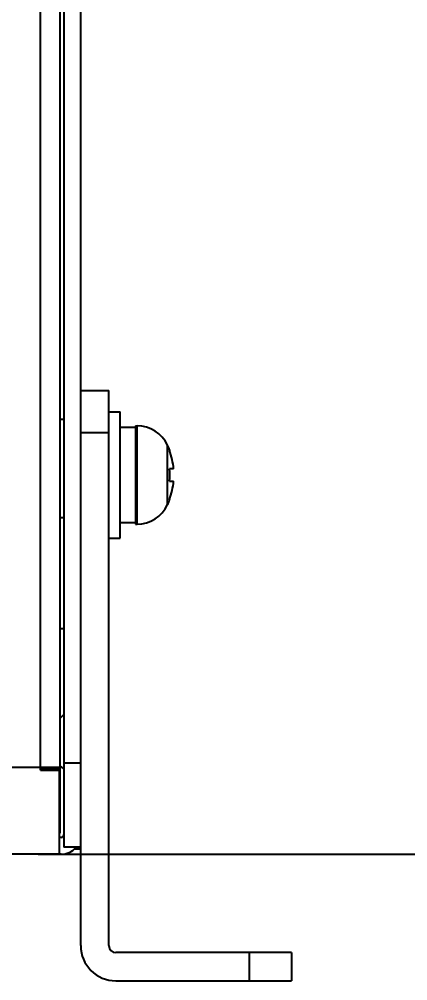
# Model space of a CAD drawing. Header units: millimetres. Extents: x 4086 to 8318, y 123 to 1549.
# Drawn here: x 7259 to 7286.6, y 972.8 to 1041.2 of the extents above; entities that cross this region are included whole.
import ezdxf

# ---------------------------------------------------------------- set-up
doc = ezdxf.new("R2010")
doc.units = ezdxf.units.MM
doc.layers.add('20_ALL_FEATURES', color=7, linetype='Continuous')
doc.layers.add('尺寸', color=3, linetype='Continuous')
doc.styles.get("Standard").update_dxf_attribs({"font": ''})
doc.styles.get('Standard').set_extended_font_data('SimSun')
doc.dimstyles.get("Standard").update_dxf_attribs({"dimscale": 6, "dimtxt": 5, "dimasz": 3, "dimexe": 0.18, "dimexo": 0.0625, "dimgap": 0.8, "dimtad": 1, "dimtoh": 1, "dimdec": 1, "dimzin": 0, "dimdsep": 46, "dimtxsty": 'Standard', "dimcen": 0.09, "dimclrd": 256, "dimclre": 256, "dimclrt": 256, "dimadec": 0, "dimazin": 2, "dimtfac": 1, "dimtdec": 1, "dimtofl": 0, "dimtmove": 0, "dimatfit": 3, "dimfxl": 0, "dimtolj": 1, "dimtzin": 0, "dimarcsym": 0})

# ---------------------------------------------------------------- blocks, each defined once
blk = doc.blocks.new('*D81')
at = {"layer": 'Defpoints', "color": 0}
for p in [(7260.416, 1111.814), (7373.981, 1111.814), (7259.967, 981.814)]:
    blk.add_point(p, dxfattribs=at)
at = {"layer": '尺寸', "lineweight": -2}
for p, q in [((7260.791, 1111.814), (7375.061, 1111.814)), ((7373.981, 999.814), (7373.981, 1093.814)), ((7260.342, 981.814), (7375.061, 981.814))]:
    blk.add_line(p, q, dxfattribs=at)
at = {"layer": '尺寸'}
for points in [[(7376.981, 1093.814), (7370.981, 1093.814), (7373.981, 1111.814)], [(7370.981, 999.814), (7376.981, 999.814), (7373.981, 981.814)]]:
    blk.add_solid(points, dxfattribs=at)
at = {"layer": '尺寸', "insert": (7354.181, 1046.814), "char_height": 30, "attachment_point": 5, "rotation": 90}
blk.add_mtext('\\A1;130.0', dxfattribs=at)

msp = doc.modelspace()

# ---------------------------------------------------------------- linework, layer by layer
at = {"layer": '20_ALL_FEATURES', "color": 7, "linetype": 'Continuous'}
for p, q in [((7262.166, 1111.314), (7262.166, 982.314)), ((7263.366, 975.314), (7263.366, 1111.314)), ((7261.916, 983.314), (7261.916, 1110.314)), ((7260.516, 987.814), (7260.516, 1105.814)), ((7263.366, 1014.814), (7265.366, 1014.814)), ((7265.366, 975.314), (7265.366, 1014.814)), ((7265.366, 1013.314), (7266.166, 1013.314)), ((7266.166, 1004.314), (7266.166, 1013.314)), ((7262.166, 1012.764), (7261.916, 1012.764)), ((7266.166, 1012.204), (7267.266, 1012.204)), ((7267.266, 1012.314), (7267.372, 1012.314)), ((7267.266, 1012.314), (7267.266, 1005.314)), ((7267.372, 1005.314), (7267.372, 1012.314)), ((7265.366, 1011.814), (7263.366, 1011.814)), ((7269.547, 1006.698), (7269.547, 1010.929)), ((7269.7, 1010.564), (7269.679, 1010.564)), ((7269.7, 1010.564), (7269.697, 1010.571)), ((7269.978, 1009.251), (7269.679, 1009.251)), ((7269.679, 1008.376), (7269.978, 1008.376)), ((7269.679, 1007.064), (7269.7, 1007.064)), ((7269.697, 1007.056), (7269.7, 1007.064)), ((7262.166, 1005.764), (7261.916, 1005.764)), ((7266.166, 1005.424), (7267.266, 1005.424)), ((7267.266, 1005.314), (7267.372, 1005.314)), ((7265.366, 1004.314), (7266.166, 1004.314)), ((7262.166, 997.864), (7261.916, 997.864)), ((7261.916, 991.514), (7262.141, 991.739)), ((7262.166, 988.314), (7263.366, 988.314)), ((6934.716, 988.014), (7262.016, 988.014)), ((7261.866, 987.853), (7260.516, 987.853)), ((7260.516, 987.814), (7261.866, 987.814)), ((7260.716, 988.014), (7260.716, 987.853)), ((7261.866, 981.814), (7261.866, 987.814)), ((7261.941, 988.089), (7262.141, 987.889)), ((7261.979, 983.014), (7261.866, 983.014)), ((7263.366, 982.314), (7262.166, 982.314)), ((7262.941, 982.214), (7263.366, 982.214)), ((7261.966, 981.814), (6934.766, 981.814)), ((7278.366, 974.814), (7265.866, 974.814)), ((7275.366, 972.814), (7275.366, 974.814)), ((7278.366, 974.814), (7278.366, 972.814)), ((7265.866, 972.814), (7278.366, 972.814))]:
    msp.add_line(p, q, dxfattribs=at)
for centre, radius, start, end in [((7267.372, 1009.914), 2.4, 25.029, 90), ((7265.014, 1008.813), 5.002, 20.57594, 25.02812), ((7265.016, 1008.814), 4.981, 5.03918, 20.56976), ((7265.016, 1008.814), 4.684, 354.6403, 5.3597), ((7265.016, 1008.814), 4.981, 339.43024, 354.96082), ((7267.372, 1007.714), 2.4, 270, 334.971), ((7265.014, 1008.815), 5.002, 334.97186, 339.42109), ((7261.966, 983.214), 0.2, 273.75049, 0), ((7261.966, 983.214), 1.4, 270, 319.40037), ((7265.866, 975.314), 2.5, 180, 270), ((7265.866, 975.314), 0.5, 180, 270)]:
    msp.add_arc(centre, radius, start, end, dxfattribs=at)

# ---------------------------------------------------------------- dimensions: what is measured, and where the dimension line sits
at = {"layer": '尺寸'}
dim = msp.add_linear_dim(base=(7373.981, 1111.814), p1=(7259.967, 981.814), p2=(7260.416, 1111.814), angle=90, dimstyle='Standard', dxfattribs=at)
dim.commit()
dim.dimension.update_dxf_attribs({"geometry": '*D81', "text_midpoint": (7373.981, 1046.814), "dimtype": 160})

doc.saveas('drawing.dxf')
